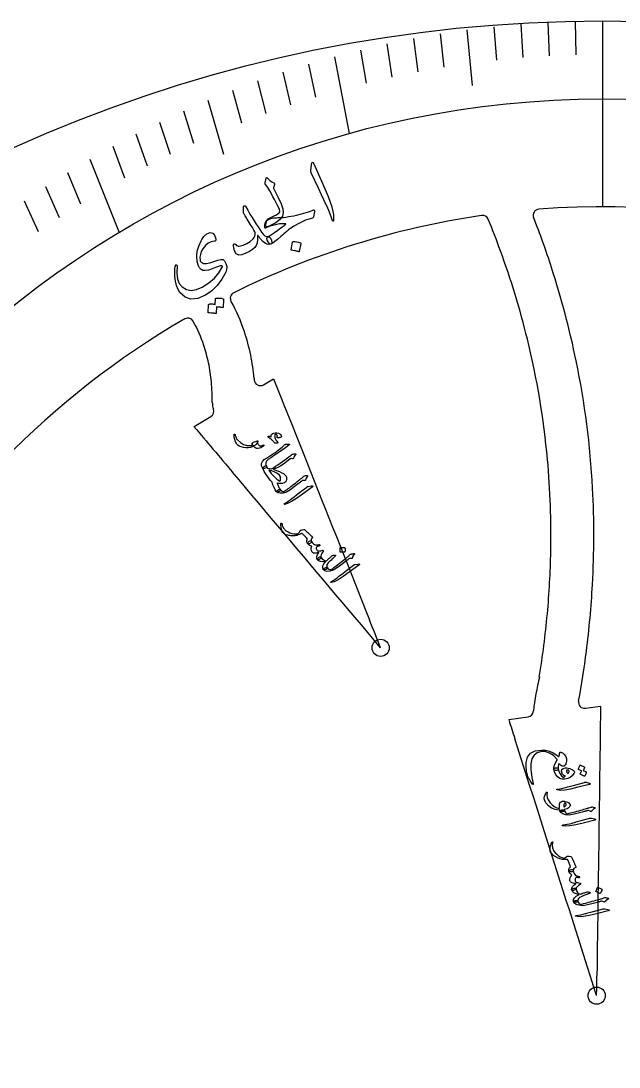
# Model space of a CAD drawing. Header units: millimetres. Extents: x -58 to 58, y -58 to 58.
# Drawn here: x -23.81 to 0.68, y 15.69 to 58.5 of the extents above; entities that cross this region are included whole.
import ezdxf

# ---------------------------------------------------------------- set-up
doc = ezdxf.new("R2010")
doc.units = ezdxf.units.MM
for name, color, linetype in [('CUT_INNER', 6, 'Continuous'), ('CUT_OUTER', 1, 'Continuous'), ('ENGRAVE', 7, 'Continuous'), ('ENGRAVE_FINE', 8, 'Continuous'), ('TEXT', 5, 'Continuous')]:
    doc.layers.add(name, color=color, linetype=linetype)

msp = doc.modelspace()

# ---------------------------------------------------------------- linework, layer by layer
at = {"layer": 'CUT_INNER'}
for points in [[(-16.752, 46.2), (-16.764, 46.22)], [(-14.261, 43.865), (-14.257, 43.806)], [(-13.88, 43.609), (-13.47, 43.855), (-13.465, 43.858), (-13.462, 43.853), (-13.162, 43.099), (-13.011, 42.719), (-12.709, 41.959), (-12.557, 41.58), (-12.255, 40.82), (-12.104, 40.441), (-11.953, 40.061), (-11.802, 39.681), (-11.65, 39.301), (-11.499, 38.921), (-11.348, 38.542), (-11.197, 38.162), (-11.046, 37.782), (-10.894, 37.402), (-10.743, 37.023), (-10.592, 36.643), (-10.441, 36.263), (-10.29, 35.883), (-9.987, 35.124), (-9.685, 34.364), (-9.534, 33.985)], [(-16.726, 41.903), (-16.721, 41.907), (-16.038, 42.316)], [(-9.081, 32.847), (-9.084, 32.85), (-9.344, 33.158), (-9.607, 33.47), (-9.871, 33.782), (-10.135, 34.095), (-10.662, 34.719), (-10.926, 35.032), (-11.189, 35.344), (-11.453, 35.657), (-11.717, 35.969), (-11.98, 36.281), (-12.244, 36.593), (-12.508, 36.906), (-12.771, 37.218), (-13.035, 37.531), (-13.562, 38.155), (-13.826, 38.468), (-14.089, 38.78), (-14.353, 39.092), (-14.617, 39.405), (-14.88, 39.717), (-15.144, 40.029)], [(-0.693, 30.373), (-0.078, 30.464), (-0.073, 30.464), (-0.072, 30.459), (-0.078, 30.056), (-0.084, 29.647), (-0.089, 29.238), (-0.095, 28.83), (-0.101, 28.421), (-0.106, 28.012), (-0.112, 27.604), (-0.118, 27.195), (-0.123, 26.786), (-0.129, 26.378), (-0.135, 25.969), (-0.14, 25.56), (-0.146, 25.151), (-0.151, 24.743), (-0.157, 24.334), (-0.163, 23.925), (-0.169, 23.517), (-0.174, 23.108), (-0.18, 22.699), (-0.185, 22.291), (-0.191, 21.882), (-0.197, 21.473), (-0.202, 21.064), (-0.208, 20.656), (-0.214, 20.247), (-0.219, 19.838), (-0.225, 19.43)], [(-3.833, 29.906), (-3.828, 29.908), (-3.04, 30.024)], [(-0.236, 18.614), (-0.238, 18.618), (-0.36, 19.002), (-0.484, 19.391), (-0.608, 19.781), (-0.857, 20.56), (-0.981, 20.949), (-1.105, 21.338), (-1.353, 22.117), (-1.477, 22.507), (-1.601, 22.896), (-1.725, 23.286), (-1.849, 23.675), (-1.973, 24.065), (-2.097, 24.454), (-2.221, 24.844), (-2.593, 26.012), (-2.717, 26.401), (-2.841, 26.791), (-2.965, 27.18), (-3.089, 27.57), (-3.213, 27.959), (-3.337, 28.349), (-3.462, 28.738), (-3.586, 29.128)]]:
    msp.add_lwpolyline(points, dxfattribs=at)
for centre, radius, start, end in [((-0.004, 16.728), 34.166, 98.3124, 116.2201), ((-4.907, 50.288), 0.25, 23.1136, 98.2617), ((-2.586, 50.546), 0.25, 94.3945, 201.0898), ((0.001, 16.718), 34.176, 52.6756, 94.3723), ((-23.43, 42.352), 20.401, 19.3034, 23.1921), ((-31.065, 39.139), 30.429, 17.7503, 21.8333), ((0, 0), 56.36, 118.1258, 268.5733), ((-36.693, 37.201), 34.625, 13.822, 20.0922), ((-36.025, 37.391), 35.685, 11.6307, 17.996), ((-14.988, 47.154), 0.25, 116.2211, 211.2228), ((-21.724, 43.427), 7.448, 18.5275, 28.8806), ((-0.001, 16.717), 34.177, 120.0272, 182.7067), ((-16.978, 46.091), 0.25, 30.9375, 120.0586), ((-21.711, 43.432), 5.679, 18.3791, 29.1634), ((-22.331, 43.221), 8.089, 11.4522, 18.5429), ((-35.515, 37.504), 33.408, 5.2334, 13.8012), ((-22.331, 43.221), 6.333, 11.6876, 18.4238), ((-23.249, 43.035), 9.026, 5.2722, 11.4538), ((-35.515, 37.502), 35.164, 3.0541, 11.6209), ((-23.213, 43.04), 7.234, 5.4486, 11.6771), ((-24.722, 42.902), 8.749, 359.7587, 5.4089), ((-14.008, 43.824), 0.25, 184.0117, 300.9375), ((-15.077, 42.885), 0.896, 181.2289, 197.5616), ((-16.167, 42.53), 0.25, 300.9554, 19.6699), ((6970.167, 5936.529), 9141.295, 220.1532978, 220.1686672), ((-36.052, 37.461), 33.947, 358.8593, 5.222), ((-36.536, 37.45), 36.187, 356.801, 3.0512), ((-37.651, 37.484), 35.547, 354.76, 358.8733), ((-38.504, 37.547), 38.157, 352.72, 356.8206), ((-1027.955, -371.891), 1096.319, 21.664964, 21.728975), ((-39.57, 37.662), 37.473, 350.7694, 354.7566), ((-31.546, 36.502), 31.123, 349.188, 353.0037), ((11.477, 28.453), 14.418, 167.1809, 172.793), ((-0.73, 30.62), 0.25, 169.8277, 278.4375), ((-3.077, 30.272), 0.25, 278.4682, 357.5459), ((576.51, 214.111), 608.875, 197.609722, 197.686618), ((-730.62, 29.327), 730.462, 359.159633, 359.223644)]:
    msp.add_arc(centre, radius, start, end, dxfattribs=at)
at = {"layer": 'CUT_OUTER'}
msp.add_circle((0, 0), 58.5, dxfattribs=at)
at = {"layer": 'ENGRAVE'}
for points in [[(0, 58.5), (0, 50.895)], [(-10.973, 57.033), (-10.368, 53.887)], [(-20.988, 52.847), (-19.794, 49.842)]]:
    msp.add_lwpolyline(points, dxfattribs=at)
for centre, radius in [((0, 16.717), 38.589), ((-9.08, 32.845), 0.351), ((-0.236, 18.612), 0.351)]:
    msp.add_circle(centre, radius, dxfattribs=at)
at = {"layer": 'ENGRAVE_FINE'}
for points in [[(-4.445, 58.263), (-4.341, 56.897)], [(-3.338, 58.367), (-3.259, 56.999)], [(-2.227, 58.441), (-2.175, 57.073)], [(-1.114, 58.485), (-1.088, 57.117)], [(-6.648, 57.968), (-6.492, 56.606)], [(-5.549, 58.13), (-5.332, 55.857)], [(-8.826, 57.557), (-8.618, 56.202)], [(-7.741, 57.777), (-7.559, 56.418)], [(-9.904, 57.309), (-9.67, 55.957)], [(-12.032, 56.73), (-11.747, 55.386)], [(-13.081, 56.4), (-12.77, 55.06)], [(-15.142, 55.66), (-14.781, 54.331)], [(-14.118, 56.043), (-13.781, 54.709)], [(-16.154, 55.251), (-15.509, 53.047)], [(-17.151, 54.818), (-16.739, 53.501)], [(-18.134, 54.36), (-17.697, 53.05)], [(-19.102, 53.878), (-18.64, 52.576)], [(-20.053, 53.374), (-19.566, 52.079)], [(-21.905, 52.298), (-21.369, 51.019)], [(-22.804, 51.728), (-22.244, 50.459)], [(-23.685, 51.138), (-23.101, 49.878)]]:
    msp.add_lwpolyline(points, dxfattribs=at)
at = {"layer": 'TEXT'}
for points in [[(-11.914, 52.614), (-11.901, 52.69), (-11.88, 52.722), (-11.852, 52.71), (-11.818, 52.653), (-11.454, 51.824), (-11.234, 51.314), (-11.086, 50.897), (-11.011, 50.574), (-11.005, 50.344), (-11.011, 50.324), (-11.018, 50.311), (-11.026, 50.307), (-11.036, 50.311), (-11.045, 50.319), (-11.054, 50.331), (-11.062, 50.347), (-11.069, 50.366), (-11.119, 50.517), (-11.179, 50.676), (-11.249, 50.841), (-11.329, 51.013), (-11.349, 51.058), (-11.404, 51.18), (-11.496, 51.378), (-11.623, 51.652), (-11.913, 52.257), (-11.926, 52.29), (-11.935, 52.322), (-11.939, 52.352), (-11.938, 52.381)], [(-13.224, 50.782), (-13.27, 50.878), (-13.32, 50.978), (-13.373, 51.082), (-13.43, 51.192), (-13.49, 51.306), (-13.556, 51.425), (-13.625, 51.549), (-13.7, 51.679), (-13.798, 51.802), (-13.805, 51.821), (-13.81, 51.839), (-13.812, 51.858), (-13.81, 51.876), (-13.809, 51.886), (-13.806, 51.9), (-13.803, 51.916), (-13.799, 51.936), (-13.793, 51.96), (-13.788, 51.987), (-13.782, 52.018), (-13.775, 52.052), (-13.773, 52.063), (-13.768, 52.073), (-13.76, 52.08), (-13.751, 52.085), (-13.742, 52.087), (-13.733, 52.084), (-13.724, 52.078), (-13.715, 52.068), (-13.664, 52.01), (-13.604, 51.958), (-13.535, 51.912), (-13.457, 51.871), (-13.437, 51.859), (-13.425, 51.844), (-13.422, 51.826), (-13.427, 51.804), (-13.464, 51.675), (-13.466, 51.661), (-13.463, 51.643), (-13.457, 51.623), (-13.447, 51.599), (-13.278, 51.278), (-13.159, 51.014), (-13.089, 50.807), (-13.068, 50.657), (-13.104, 50.515), (-13.207, 50.377), (-13.378, 50.243), (-13.615, 50.111), (-13.71, 50.079), (-13.767, 50.089), (-13.788, 50.142), (-13.771, 50.239), (-13.767, 50.252), (-13.763, 50.265), (-13.758, 50.278), (-13.755, 50.291), (-13.751, 50.303), (-13.747, 50.316), (-13.743, 50.327), (-13.74, 50.339), (-13.73, 50.362), (-13.714, 50.382), (-13.693, 50.399), (-13.666, 50.413), (-13.544, 50.466), (-13.438, 50.518), (-13.349, 50.568), (-13.275, 50.616), (-13.236, 50.651), (-13.215, 50.69), (-13.211, 50.733), (-13.224, 50.782)], [(-13.699, 49.671), (-13.67, 49.669), (-13.643, 49.658), (-13.618, 49.639), (-13.595, 49.61), (-13.573, 49.573), (-13.556, 49.535), (-13.544, 49.497), (-13.537, 49.459), (-13.536, 49.425), (-13.542, 49.398), (-13.554, 49.378), (-13.572, 49.365), (-13.684, 49.352), (-13.796, 49.388), (-13.91, 49.474), (-14.026, 49.609), (-14.043, 49.634), (-14.059, 49.655), (-14.072, 49.672), (-14.083, 49.687), (-14.091, 49.698), (-14.097, 49.706), (-14.101, 49.711), (-14.102, 49.713), (-14.111, 49.721), (-14.117, 49.721), (-14.12, 49.715), (-14.12, 49.701), (-14.122, 49.547), (-14.142, 49.417), (-14.18, 49.313), (-14.236, 49.234), (-14.331, 49.15), (-14.451, 49.071), (-14.595, 48.996), (-14.764, 48.925), (-14.891, 48.908), (-14.991, 48.965), (-15.063, 49.094), (-15.108, 49.297), (-15.109, 49.323), (-15.105, 49.345), (-15.096, 49.362), (-15.083, 49.373), (-15.067, 49.379), (-15.05, 49.377), (-15.033, 49.368), (-15.016, 49.352), (-14.979, 49.316), (-14.944, 49.293), (-14.909, 49.281), (-14.876, 49.282), (-14.707, 49.33), (-14.556, 49.394), (-14.423, 49.476), (-14.306, 49.577), (-14.261, 49.633), (-14.231, 49.696), (-14.216, 49.765), (-14.216, 49.84), (-14.231, 49.87), (-14.27, 49.936), (-14.332, 50.04), (-14.419, 50.181), (-14.465, 50.257), (-14.507, 50.325), (-14.544, 50.387), (-14.576, 50.44), (-14.603, 50.486), (-14.626, 50.524), (-14.645, 50.554), (-14.659, 50.575), (-14.677, 50.609), (-14.69, 50.64), (-14.697, 50.668), (-14.698, 50.694), (-14.697, 50.728), (-14.695, 50.759), (-14.694, 50.788), (-14.692, 50.815), (-14.691, 50.839), (-14.691, 50.861), (-14.69, 50.881), (-14.691, 50.898), (-14.69, 50.912), (-14.685, 50.923), (-14.677, 50.931), (-14.666, 50.936), (-14.652, 50.937), (-14.639, 50.934), (-14.629, 50.927), (-14.62, 50.916), (-14.525, 50.752), (-14.433, 50.597), (-14.345, 50.452), (-14.26, 50.316), (-14.179, 50.188), (-14.101, 50.071), (-14.028, 49.962), (-13.958, 49.862), (-13.886, 49.772), (-13.819, 49.71), (-13.757, 49.676), (-13.699, 49.671)], [(-13.352, 50.447), (-13.257, 50.449), (-13.16, 50.453), (-13.06, 50.462), (-12.958, 50.474), (-12.854, 50.49), (-12.748, 50.508), (-12.64, 50.529), (-12.53, 50.553), (-12.321, 50.603), (-12.137, 50.654), (-11.981, 50.707), (-11.851, 50.762), (-11.836, 50.767), (-11.823, 50.768), (-11.812, 50.764), (-11.802, 50.756), (-11.793, 50.745), (-11.789, 50.732), (-11.786, 50.718), (-11.787, 50.702), (-11.826, 50.482), (-11.831, 50.464), (-11.841, 50.45), (-11.856, 50.44), (-11.875, 50.434), (-12.151, 50.341), (-12.407, 50.228), (-12.642, 50.096), (-12.856, 49.946), (-12.868, 49.937), (-12.888, 49.921), (-12.915, 49.898), (-12.951, 49.867), (-12.994, 49.83), (-13.045, 49.785), (-13.104, 49.732), (-13.17, 49.672), (-13.299, 49.558), (-13.409, 49.468), (-13.5, 49.404), (-13.572, 49.365), (-13.594, 49.364), (-13.621, 49.379), (-13.652, 49.408), (-13.687, 49.453), (-13.73, 49.531), (-13.745, 49.594), (-13.734, 49.641), (-13.696, 49.672), (-13.633, 49.706), (-13.545, 49.763), (-13.433, 49.84), (-13.296, 49.939), (-13.227, 49.989), (-13.167, 50.032), (-13.115, 50.07), (-13.072, 50.101), (-13.037, 50.126), (-13.011, 50.145), (-12.995, 50.157), (-12.988, 50.163), (-12.985, 50.166), (-12.983, 50.169), (-12.981, 50.171), (-12.979, 50.172), (-12.978, 50.174), (-12.976, 50.175), (-12.975, 50.176), (-12.973, 50.177), (-12.965, 50.186), (-12.963, 50.193), (-12.967, 50.197), (-12.978, 50.199), (-13.024, 50.202), (-13.071, 50.202), (-13.12, 50.201), (-13.17, 50.197), (-13.222, 50.19), (-13.276, 50.182), (-13.332, 50.172), (-13.389, 50.159), (-13.444, 50.146), (-13.499, 50.132), (-13.552, 50.116), (-13.605, 50.1), (-13.655, 50.082), (-13.704, 50.063), (-13.75, 50.043), (-13.794, 50.022), (-13.806, 50.019), (-13.816, 50.02), (-13.823, 50.026), (-13.827, 50.036), (-13.829, 50.057), (-13.83, 50.078), (-13.829, 50.099), (-13.826, 50.12), (-13.823, 50.142), (-13.819, 50.164), (-13.814, 50.187), (-13.808, 50.211), (-13.793, 50.258), (-13.775, 50.297), (-13.754, 50.328), (-13.729, 50.351), (-13.659, 50.391), (-13.573, 50.42), (-13.471, 50.439), (-13.352, 50.447)], [(-15.891, 49.483), (-16.017, 49.466), (-16.138, 49.409), (-16.255, 49.31), (-16.366, 49.17), (-16.426, 49.06), (-16.463, 48.946), (-16.479, 48.827), (-16.472, 48.703), (-16.466, 48.681), (-16.456, 48.66), (-16.441, 48.64), (-16.422, 48.622), (-16.334, 48.578), (-16.221, 48.57), (-16.081, 48.596), (-15.915, 48.656), (-15.752, 48.716), (-15.624, 48.741), (-15.532, 48.731), (-15.477, 48.687), (-15.415, 48.567), (-15.386, 48.448), (-15.39, 48.33), (-15.426, 48.212), (-15.581, 47.926), (-15.771, 47.677), (-15.996, 47.461), (-16.256, 47.28), (-16.571, 47.139), (-16.848, 47.109), (-17.091, 47.192), (-17.299, 47.388), (-17.377, 47.516), (-17.438, 47.669), (-17.483, 47.845), (-17.51, 48.046), (-17.513, 48.105), (-17.514, 48.162), (-17.514, 48.218), (-17.512, 48.272), (-17.509, 48.326), (-17.503, 48.379), (-17.496, 48.432), (-17.488, 48.484), (-17.48, 48.507), (-17.47, 48.521), (-17.456, 48.525), (-17.439, 48.519), (-17.425, 48.507), (-17.416, 48.494), (-17.411, 48.477), (-17.411, 48.459), (-17.426, 48.172), (-17.397, 47.937), (-17.326, 47.752), (-17.213, 47.618), (-17.032, 47.511), (-16.835, 47.473), (-16.621, 47.505), (-16.389, 47.605), (-16.115, 47.779), (-15.887, 47.973), (-15.704, 48.188), (-15.567, 48.426), (-15.56, 48.443), (-15.561, 48.457), (-15.57, 48.467), (-15.586, 48.474), (-15.64, 48.474), (-15.725, 48.454), (-15.84, 48.416), (-15.985, 48.357), (-16.135, 48.303), (-16.26, 48.281), (-16.359, 48.291), (-16.433, 48.334), (-16.492, 48.399), (-16.538, 48.476), (-16.573, 48.563), (-16.595, 48.661), (-16.61, 48.868), (-16.588, 49.077), (-16.53, 49.287), (-16.435, 49.498), (-16.408, 49.551), (-16.379, 49.598), (-16.35, 49.641), (-16.32, 49.679), (-16.289, 49.712), (-16.259, 49.741), (-16.227, 49.765), (-16.196, 49.785), (-16.062, 49.836), (-15.956, 49.819), (-15.879, 49.734), (-15.831, 49.582), (-15.828, 49.536), (-15.837, 49.504), (-15.858, 49.487), (-15.891, 49.483)], [(-12.685, 49.452), (-12.682, 49.458), (-12.677, 49.463), (-12.67, 49.466), (-12.661, 49.469), (-12.585, 49.467), (-12.511, 49.458), (-12.439, 49.44), (-12.368, 49.415), (-12.36, 49.41), (-12.355, 49.404), (-12.353, 49.397), (-12.354, 49.389), (-12.411, 49.068), (-12.414, 49.06), (-12.421, 49.056), (-12.431, 49.055), (-12.445, 49.059), (-12.457, 49.062), (-12.476, 49.067), (-12.501, 49.073), (-12.533, 49.08), (-12.572, 49.089), (-12.619, 49.098), (-12.673, 49.109), (-12.735, 49.12), (-12.744, 49.123), (-12.749, 49.126), (-12.751, 49.132), (-12.75, 49.138)], [(-15.841, 47.133), (-15.839, 47.139), (-15.835, 47.144), (-15.828, 47.148), (-15.819, 47.152), (-15.782, 47.156), (-15.746, 47.158), (-15.71, 47.158), (-15.674, 47.157), (-15.638, 47.153), (-15.602, 47.148), (-15.566, 47.141), (-15.53, 47.132), (-15.521, 47.127), (-15.515, 47.121), (-15.512, 47.113), (-15.511, 47.104), (-15.532, 46.779), (-15.534, 46.773), (-15.54, 46.77), (-15.55, 46.77), (-15.563, 46.771), (-15.572, 46.774), (-15.588, 46.776), (-15.608, 46.779), (-15.634, 46.782), (-15.666, 46.784), (-15.704, 46.787), (-15.748, 46.791), (-15.797, 46.794), (-15.812, 46.541), (-15.814, 46.532), (-15.82, 46.527), (-15.83, 46.526), (-15.844, 46.528), (-15.856, 46.53), (-15.875, 46.532), (-15.9, 46.535), (-15.932, 46.539), (-15.972, 46.543), (-16.018, 46.547), (-16.072, 46.552), (-16.134, 46.556), (-16.141, 46.559), (-16.146, 46.562), (-16.148, 46.567), (-16.148, 46.574), (-16.125, 46.891), (-16.123, 46.897), (-16.119, 46.903), (-16.112, 46.907), (-16.103, 46.911), (-16.073, 46.916), (-16.042, 46.919), (-16.012, 46.92), (-15.981, 46.919), (-15.951, 46.917), (-15.921, 46.913), (-15.891, 46.908), (-15.862, 46.901)], [(-14.114, 41.282), (-14.128, 41.247), (-14.144, 41.217), (-14.162, 41.19), (-14.183, 41.168), (-14.207, 41.148), (-14.238, 41.127), (-14.275, 41.105), (-14.319, 41.082), (-14.406, 41.049), (-14.499, 41.032), (-14.597, 41.03), (-14.699, 41.043), (-14.795, 41.068), (-14.873, 41.1), (-14.934, 41.139), (-14.976, 41.186), (-15.024, 41.273), (-15.058, 41.365), (-15.077, 41.462), (-15.081, 41.564), (-15.081, 41.571), (-15.079, 41.578), (-15.077, 41.583), (-15.074, 41.587), (-15.069, 41.59), (-15.065, 41.592), (-15.06, 41.592), (-15.055, 41.591), (-15.051, 41.588), (-15.047, 41.584), (-15.045, 41.578), (-15.044, 41.572), (-15.035, 41.539), (-15.025, 41.508), (-15.014, 41.478), (-15.003, 41.451), (-14.991, 41.426), (-14.977, 41.402), (-14.963, 41.381), (-14.948, 41.361), (-14.826, 41.247), (-14.691, 41.169), (-14.542, 41.129), (-14.381, 41.124), (-14.377, 41.126), (-14.371, 41.129), (-14.363, 41.133), (-14.352, 41.139), (-14.346, 41.147), (-14.342, 41.161), (-14.338, 41.182), (-14.336, 41.209), (-14.331, 41.224), (-14.321, 41.237), (-14.308, 41.248), (-14.29, 41.256), (-14.144, 41.309), (-14.124, 41.313), (-14.112, 41.311), (-14.109, 41.3), (-14.114, 41.282)], [(-13.422, 41.234), (-13.44, 41.254), (-13.456, 41.273), (-13.471, 41.29), (-13.485, 41.305), (-13.498, 41.319), (-13.51, 41.331), (-13.521, 41.341), (-13.53, 41.349), (-13.541, 41.357), (-13.553, 41.367), (-13.568, 41.378), (-13.585, 41.391), (-13.604, 41.406), (-13.626, 41.422), (-13.65, 41.439), (-13.677, 41.458), (-13.687, 41.466), (-13.692, 41.475), (-13.693, 41.484), (-13.69, 41.494), (-13.675, 41.508), (-13.649, 41.51), (-13.613, 41.5), (-13.565, 41.478), (-13.566, 41.516), (-13.562, 41.548), (-13.552, 41.573), (-13.537, 41.593), (-13.5, 41.617), (-13.453, 41.633), (-13.397, 41.639), (-13.332, 41.637), (-13.267, 41.625), (-13.215, 41.605), (-13.176, 41.576), (-13.149, 41.538), (-13.141, 41.513), (-13.144, 41.491), (-13.156, 41.472), (-13.179, 41.457), (-13.207, 41.446), (-13.235, 41.438), (-13.261, 41.434), (-13.287, 41.434), (-13.308, 41.438), (-13.32, 41.445), (-13.324, 41.456), (-13.321, 41.47), (-13.313, 41.489), (-13.31, 41.507), (-13.312, 41.524), (-13.319, 41.541), (-13.329, 41.558), (-13.341, 41.57), (-13.355, 41.578), (-13.371, 41.582), (-13.388, 41.583), (-13.401, 41.578), (-13.41, 41.568), (-13.415, 41.554), (-13.419, 41.508), (-13.414, 41.459), (-13.397, 41.407), (-13.371, 41.352), (-13.368, 41.347), (-13.364, 41.342), (-13.36, 41.337), (-13.355, 41.332), (-13.35, 41.326), (-13.344, 41.319), (-13.338, 41.312), (-13.331, 41.305), (-13.324, 41.297), (-13.318, 41.29), (-13.312, 41.283), (-13.307, 41.278), (-13.302, 41.273), (-13.298, 41.268), (-13.295, 41.264), (-13.293, 41.261), (-13.289, 41.253), (-13.288, 41.246), (-13.289, 41.239), (-13.293, 41.233), (-13.296, 41.228), (-13.301, 41.224), (-13.305, 41.221), (-13.31, 41.22), (-13.351, 41.218), (-13.384, 41.219), (-13.407, 41.225), (-13.422, 41.234)], [(-13.87, 41.136), (-13.866, 41.127), (-13.866, 41.119), (-13.87, 41.111), (-13.878, 41.103), (-13.936, 41.064), (-13.992, 41.035), (-14.047, 41.015), (-14.1, 41.006), (-14.15, 41.007), (-14.197, 41.021), (-14.239, 41.047), (-14.278, 41.085), (-14.301, 41.115), (-14.318, 41.145), (-14.33, 41.177), (-14.336, 41.209), (-14.335, 41.223), (-14.326, 41.235), (-14.311, 41.246), (-14.29, 41.256), (-14.144, 41.309), (-14.133, 41.312), (-14.124, 41.314), (-14.117, 41.314), (-14.112, 41.311), (-14.11, 41.306), (-14.11, 41.3), (-14.111, 41.293), (-14.115, 41.284), (-14.122, 41.262), (-14.123, 41.239), (-14.118, 41.214), (-14.108, 41.187), (-14.094, 41.162), (-14.075, 41.142), (-14.053, 41.126), (-14.027, 41.114), (-13.998, 41.109), (-13.967, 41.111), (-13.935, 41.122), (-13.902, 41.14), (-13.892, 41.145), (-13.883, 41.146), (-13.876, 41.143), (-13.87, 41.136)], [(-12.831, 41.183), (-12.823, 41.182), (-12.818, 41.181), (-12.815, 41.179), (-12.813, 41.177), (-12.813, 41.171), (-12.817, 41.164), (-12.827, 41.154), (-12.841, 41.141), (-12.961, 41.05), (-13.072, 40.968), (-13.176, 40.893), (-13.271, 40.827), (-13.354, 40.772), (-13.428, 40.723), (-13.493, 40.679), (-13.55, 40.641), (-13.598, 40.608), (-13.637, 40.582), (-13.668, 40.561), (-13.691, 40.546), (-13.752, 40.489), (-13.783, 40.424), (-13.784, 40.352), (-13.756, 40.273), (-13.75, 40.25), (-13.754, 40.23), (-13.77, 40.214), (-13.796, 40.2), (-13.842, 40.184), (-13.876, 40.175), (-13.899, 40.174), (-13.911, 40.18), (-13.957, 40.288), (-13.962, 40.384), (-13.925, 40.471), (-13.845, 40.546), (-13.804, 40.576), (-13.761, 40.605), (-13.719, 40.634), (-13.676, 40.663), (-13.633, 40.692), (-13.59, 40.72), (-13.546, 40.749), (-13.503, 40.777), (-13.42, 40.831), (-13.346, 40.882), (-13.281, 40.929), (-13.226, 40.971), (-13.174, 41.014), (-13.118, 41.06), (-13.06, 41.11), (-12.999, 41.163), (-12.988, 41.172), (-12.976, 41.179), (-12.964, 41.183), (-12.953, 41.184)], [(-13.526, 39.631), (-13.586, 39.689), (-13.646, 39.758), (-13.707, 39.84), (-13.768, 39.934), (-13.798, 39.982), (-13.824, 40.025), (-13.846, 40.063), (-13.865, 40.097), (-13.881, 40.125), (-13.894, 40.148), (-13.904, 40.167), (-13.911, 40.18), (-13.911, 40.189), (-13.907, 40.2), (-13.899, 40.214), (-13.887, 40.23), (-13.845, 40.271), (-13.81, 40.291), (-13.78, 40.292), (-13.756, 40.273), (-13.71, 40.2), (-13.552, 40.166), (-13.468, 40.217), (-13.38, 40.273), (-13.289, 40.332), (-13.195, 40.397), (-13.098, 40.465), (-12.998, 40.539), (-12.896, 40.616), (-12.79, 40.698), (-12.775, 40.709), (-12.761, 40.72), (-12.749, 40.729), (-12.739, 40.737), (-12.73, 40.744), (-12.723, 40.75), (-12.718, 40.755), (-12.715, 40.759), (-12.698, 40.769), (-12.669, 40.777), (-12.628, 40.784), (-12.573, 40.788), (-12.567, 40.788), (-12.562, 40.787), (-12.558, 40.784), (-12.555, 40.781), (-12.553, 40.776), (-12.553, 40.771), (-12.555, 40.766), (-12.558, 40.76), (-12.59, 40.716), (-12.615, 40.676), (-12.633, 40.641), (-12.644, 40.61), (-12.649, 40.597), (-12.658, 40.588), (-12.671, 40.583), (-12.689, 40.584), (-12.744, 40.59), (-12.752, 40.59), (-12.762, 40.587), (-12.773, 40.581), (-12.785, 40.573), (-12.936, 40.456), (-13.065, 40.362), (-13.172, 40.29), (-13.258, 40.24), (-13.274, 40.232), (-13.293, 40.224), (-13.316, 40.214), (-13.342, 40.203), (-13.372, 40.192), (-13.404, 40.18), (-13.44, 40.166), (-13.479, 40.152), (-13.339, 40.102), (-13.223, 40.055), (-13.132, 40.012), (-13.065, 39.973), (-13.014, 39.935), (-12.976, 39.898), (-12.95, 39.864), (-12.937, 39.833), (-12.93, 39.785), (-12.935, 39.735), (-12.952, 39.684), (-12.981, 39.631), (-12.988, 39.622), (-12.998, 39.613), (-13.012, 39.605), (-13.029, 39.597), (-13.102, 39.576), (-13.174, 39.567), (-13.244, 39.57), (-13.314, 39.585), (-13.302, 39.548), (-13.29, 39.512), (-13.276, 39.478), (-13.261, 39.444), (-13.245, 39.412), (-13.227, 39.382), (-13.208, 39.352), (-13.188, 39.325), (-13.182, 39.313), (-13.182, 39.301), (-13.188, 39.289), (-13.2, 39.275), (-13.228, 39.251), (-13.253, 39.234), (-13.276, 39.223), (-13.296, 39.22), (-13.314, 39.221), (-13.328, 39.224), (-13.337, 39.227), (-13.342, 39.232), (-13.397, 39.317), (-13.446, 39.412), (-13.489, 39.517), (-13.526, 39.631)], [(-13.177, 39.763), (-13.186, 39.839), (-13.227, 39.909), (-13.302, 39.973), (-13.409, 40.033), (-13.44, 40.046), (-13.471, 40.059), (-13.503, 40.071), (-13.535, 40.082), (-13.567, 40.093), (-13.598, 40.102), (-13.63, 40.111), (-13.662, 40.119), (-13.558, 39.979), (-13.447, 39.856), (-13.329, 39.75), (-13.205, 39.66), (-13.195, 39.68), (-13.188, 39.704), (-13.182, 39.731), (-13.177, 39.763)], [(-12.193, 39.886), (-12.158, 39.891), (-12.131, 39.895), (-12.11, 39.899), (-12.098, 39.901), (-12.089, 39.902), (-12.082, 39.901), (-12.076, 39.898), (-12.072, 39.893), (-12.069, 39.886), (-12.069, 39.879), (-12.072, 39.872), (-12.078, 39.864), (-12.106, 39.828), (-12.129, 39.791), (-12.146, 39.753), (-12.159, 39.715), (-12.163, 39.704), (-12.171, 39.696), (-12.183, 39.693), (-12.199, 39.693), (-12.275, 39.699), (-12.297, 39.682), (-12.319, 39.666), (-12.341, 39.649), (-12.362, 39.633), (-12.382, 39.617), (-12.402, 39.602), (-12.422, 39.586), (-12.441, 39.571), (-12.62, 39.432), (-12.762, 39.327), (-12.868, 39.257), (-12.937, 39.221), (-13.077, 39.181), (-13.191, 39.17), (-13.28, 39.187), (-13.344, 39.234), (-13.345, 39.235), (-13.346, 39.237), (-13.347, 39.239), (-13.348, 39.241), (-13.344, 39.257), (-13.326, 39.276), (-13.293, 39.3), (-13.246, 39.327), (-13.227, 39.336), (-13.212, 39.339), (-13.199, 39.336), (-13.189, 39.326), (-13.154, 39.288), (-13.117, 39.261), (-13.076, 39.246), (-13.033, 39.242), (-12.998, 39.265), (-12.959, 39.292), (-12.915, 39.324), (-12.868, 39.359), (-12.816, 39.398), (-12.76, 39.441), (-12.7, 39.488), (-12.637, 39.538), (-12.574, 39.587), (-12.517, 39.632), (-12.467, 39.671), (-12.424, 39.706), (-12.387, 39.735), (-12.356, 39.76), (-12.331, 39.779), (-12.313, 39.793), (-12.225, 39.869), (-12.216, 39.875), (-12.207, 39.88), (-12.2, 39.884), (-12.193, 39.886)], [(-11.921, 39.47), (-11.879, 39.473), (-11.86, 39.466), (-11.864, 39.45), (-11.89, 39.426), (-12.287, 39.134), (-12.531, 38.956), (-12.734, 38.827), (-12.896, 38.747), (-13.018, 38.717), (-13.029, 38.718), (-13.037, 38.72), (-13.04, 38.724), (-13.039, 38.73), (-13.036, 38.736), (-13.031, 38.742), (-13.023, 38.748), (-13.014, 38.754), (-12.94, 38.799), (-12.863, 38.849), (-12.784, 38.906), (-12.702, 38.969), (-12.68, 38.985), (-12.622, 39.029), (-12.528, 39.101), (-12.397, 39.201), (-12.109, 39.425), (-12.093, 39.436), (-12.077, 39.444), (-12.061, 39.45), (-12.046, 39.453)], [(-12.068, 37.105), (-12.083, 37.133), (-12.094, 37.159), (-12.101, 37.184), (-12.104, 37.208), (-12.104, 37.219), (-12.103, 37.23), (-12.101, 37.241), (-12.098, 37.252), (-12.093, 37.263), (-12.089, 37.275), (-12.084, 37.286), (-12.078, 37.298), (-12.132, 37.363), (-12.184, 37.421), (-12.236, 37.471), (-12.287, 37.514), (-12.3, 37.521), (-12.313, 37.524), (-12.327, 37.522), (-12.342, 37.516), (-12.399, 37.487), (-12.454, 37.465), (-12.506, 37.449), (-12.555, 37.439), (-12.595, 37.435), (-12.636, 37.432), (-12.676, 37.431), (-12.717, 37.432), (-12.758, 37.435), (-12.798, 37.44), (-12.839, 37.446), (-12.88, 37.455), (-12.952, 37.475), (-13.011, 37.501), (-13.056, 37.533), (-13.087, 37.571), (-13.109, 37.612), (-13.127, 37.657), (-13.142, 37.708), (-13.153, 37.763), (-13.157, 37.79), (-13.16, 37.816), (-13.162, 37.84), (-13.164, 37.861), (-13.165, 37.88), (-13.165, 37.898), (-13.165, 37.913), (-13.165, 37.926), (-13.163, 37.935), (-13.159, 37.942), (-13.153, 37.946), (-13.146, 37.949), (-13.138, 37.949), (-13.132, 37.945), (-13.128, 37.938), (-13.126, 37.928), (-13.118, 37.887), (-13.109, 37.852), (-13.098, 37.821), (-13.086, 37.795), (-13.079, 37.783), (-13.072, 37.769), (-13.063, 37.756), (-13.054, 37.741), (-13.043, 37.727), (-13.032, 37.711), (-13.02, 37.696), (-13.007, 37.679), (-12.975, 37.648), (-12.928, 37.617), (-12.867, 37.586), (-12.793, 37.556), (-12.712, 37.53), (-12.63, 37.515), (-12.548, 37.51), (-12.466, 37.516), (-12.462, 37.516), (-12.46, 37.517), (-12.457, 37.519), (-12.455, 37.522), (-12.428, 37.552), (-12.405, 37.582), (-12.386, 37.612), (-12.373, 37.642), (-12.361, 37.655), (-12.332, 37.667), (-12.288, 37.678), (-12.227, 37.687), (-12.214, 37.687), (-12.202, 37.684), (-12.191, 37.679), (-12.18, 37.671), (-12.139, 37.634), (-12.098, 37.598), (-12.059, 37.562), (-12.021, 37.526), (-11.984, 37.49), (-11.947, 37.454), (-11.912, 37.417), (-11.878, 37.38), (-11.871, 37.371), (-11.868, 37.362), (-11.869, 37.353), (-11.875, 37.345), (-11.891, 37.33), (-11.904, 37.315), (-11.915, 37.3), (-11.922, 37.283), (-11.926, 37.266), (-11.926, 37.246), (-11.921, 37.223), (-11.913, 37.198), (-11.911, 37.184), (-11.915, 37.17), (-11.924, 37.156), (-11.938, 37.141), (-11.955, 37.128), (-11.974, 37.116), (-11.994, 37.107), (-12.015, 37.099), (-12.034, 37.096), (-12.05, 37.095), (-12.061, 37.099), (-12.068, 37.105)], [(-11.915, 37.201), (-11.876, 37.144), (-11.836, 37.101), (-11.795, 37.071), (-11.753, 37.056), (-11.726, 37.053), (-11.695, 37.055), (-11.659, 37.059), (-11.618, 37.067), (-11.605, 37.069), (-11.594, 37.068), (-11.586, 37.066), (-11.579, 37.062), (-11.574, 37.055), (-11.57, 37.049), (-11.57, 37.041), (-11.572, 37.034), (-11.577, 37.025), (-11.584, 37.018), (-11.593, 37.013), (-11.604, 37.01), (-11.635, 37.003), (-11.66, 36.996), (-11.679, 36.989), (-11.692, 36.98), (-11.707, 36.963), (-11.715, 36.942), (-11.715, 36.916), (-11.708, 36.887), (-11.695, 36.857), (-11.68, 36.834), (-11.662, 36.818), (-11.643, 36.809), (-11.612, 36.806), (-11.572, 36.809), (-11.523, 36.819), (-11.465, 36.836), (-11.458, 36.838), (-11.451, 36.836), (-11.444, 36.831), (-11.438, 36.822), (-11.434, 36.813), (-11.432, 36.804), (-11.433, 36.797), (-11.437, 36.79), (-11.489, 36.716), (-11.521, 36.651), (-11.532, 36.595), (-11.523, 36.547), (-11.522, 36.536), (-11.528, 36.521), (-11.54, 36.505), (-11.56, 36.485), (-11.578, 36.471), (-11.595, 36.46), (-11.614, 36.452), (-11.633, 36.446), (-11.649, 36.443), (-11.661, 36.444), (-11.671, 36.447), (-11.678, 36.454), (-11.7, 36.516), (-11.697, 36.584), (-11.67, 36.658), (-11.617, 36.738), (-11.614, 36.742), (-11.614, 36.745), (-11.617, 36.747), (-11.622, 36.747), (-11.679, 36.734), (-11.727, 36.725), (-11.768, 36.721), (-11.8, 36.721), (-11.825, 36.726), (-11.847, 36.735), (-11.865, 36.748), (-11.88, 36.765), (-11.91, 36.824), (-11.923, 36.883), (-11.919, 36.942), (-11.898, 37.002), (-11.955, 37.021), (-12.003, 37.045), (-12.041, 37.075), (-12.07, 37.109), (-12.073, 37.12), (-12.072, 37.133), (-12.064, 37.148), (-12.052, 37.164), (-12.008, 37.206), (-11.97, 37.226), (-11.939, 37.225), (-11.915, 37.201)], [(-10.555, 36.945), (-10.551, 36.944), (-10.548, 36.942), (-10.545, 36.938), (-10.543, 36.934), (-10.536, 36.892), (-10.534, 36.851), (-10.536, 36.809), (-10.542, 36.768), (-10.544, 36.764), (-10.546, 36.76), (-10.55, 36.759), (-10.555, 36.758), (-10.734, 36.761), (-10.739, 36.762), (-10.742, 36.765), (-10.743, 36.771), (-10.742, 36.779), (-10.742, 36.786), (-10.741, 36.797), (-10.741, 36.811), (-10.74, 36.83), (-10.739, 36.852), (-10.739, 36.879), (-10.739, 36.91), (-10.739, 36.945), (-10.738, 36.95), (-10.737, 36.953), (-10.734, 36.954), (-10.73, 36.954)], [(-11.059, 36.622), (-11.051, 36.626), (-11.038, 36.63), (-11.021, 36.632), (-10.999, 36.635), (-10.977, 36.636), (-10.96, 36.636), (-10.946, 36.637), (-10.937, 36.637), (-10.927, 36.632), (-10.924, 36.625), (-10.928, 36.615), (-10.94, 36.602), (-10.948, 36.595), (-10.958, 36.585), (-10.969, 36.574), (-10.982, 36.562), (-10.996, 36.548), (-11.012, 36.533), (-11.03, 36.517), (-11.049, 36.5), (-11.126, 36.426), (-11.187, 36.365), (-11.232, 36.317), (-11.259, 36.282), (-11.279, 36.244), (-11.288, 36.206), (-11.286, 36.168), (-11.273, 36.13), (-11.269, 36.119), (-11.268, 36.108), (-11.27, 36.097), (-11.275, 36.086), (-11.283, 36.075), (-11.294, 36.065), (-11.308, 36.058), (-11.324, 36.052), (-11.365, 36.038), (-11.396, 36.031), (-11.417, 36.031), (-11.427, 36.037), (-11.453, 36.114), (-11.446, 36.196), (-11.405, 36.282), (-11.332, 36.372), (-11.329, 36.376), (-11.329, 36.378), (-11.33, 36.379), (-11.333, 36.378), (-11.449, 36.365), (-11.545, 36.374), (-11.622, 36.404), (-11.679, 36.456), (-11.682, 36.464), (-11.682, 36.472), (-11.679, 36.481), (-11.671, 36.491), (-11.66, 36.502), (-11.645, 36.517), (-11.626, 36.533), (-11.603, 36.553), (-11.58, 36.568), (-11.559, 36.572), (-11.54, 36.566), (-11.524, 36.549), (-11.476, 36.488), (-11.422, 36.444), (-11.363, 36.419), (-11.299, 36.41), (-11.293, 36.413), (-11.282, 36.422), (-11.267, 36.436), (-11.247, 36.456), (-11.234, 36.468), (-11.218, 36.483), (-11.2, 36.5), (-11.177, 36.52), (-11.152, 36.541), (-11.124, 36.566), (-11.093, 36.593), (-11.059, 36.622)], [(-10.277, 36.689), (-10.242, 36.694), (-10.215, 36.698), (-10.194, 36.702), (-10.181, 36.704), (-10.173, 36.705), (-10.166, 36.704), (-10.16, 36.701), (-10.156, 36.696), (-10.153, 36.689), (-10.153, 36.682), (-10.156, 36.675), (-10.161, 36.667), (-10.19, 36.631), (-10.213, 36.594), (-10.23, 36.556), (-10.243, 36.518), (-10.247, 36.507), (-10.255, 36.499), (-10.267, 36.496), (-10.283, 36.496), (-10.359, 36.502), (-10.381, 36.485), (-10.403, 36.469), (-10.425, 36.452), (-10.446, 36.436), (-10.466, 36.42), (-10.486, 36.405), (-10.506, 36.389), (-10.525, 36.374), (-10.704, 36.235), (-10.846, 36.13), (-10.951, 36.06), (-11.02, 36.024), (-11.161, 35.984), (-11.275, 35.973), (-11.364, 35.99), (-11.427, 36.037), (-11.428, 36.038), (-11.43, 36.04), (-11.431, 36.042), (-11.431, 36.044), (-11.428, 36.06), (-11.41, 36.08), (-11.377, 36.103), (-11.329, 36.13), (-11.311, 36.139), (-11.296, 36.142), (-11.283, 36.139), (-11.273, 36.13), (-11.238, 36.091), (-11.2, 36.064), (-11.16, 36.049), (-11.117, 36.045), (-11.082, 36.068), (-11.043, 36.095), (-10.999, 36.127), (-10.951, 36.162), (-10.9, 36.202), (-10.844, 36.245), (-10.784, 36.291), (-10.72, 36.342), (-10.658, 36.39), (-10.601, 36.435), (-10.551, 36.474), (-10.508, 36.509), (-10.471, 36.538), (-10.44, 36.563), (-10.415, 36.582), (-10.397, 36.596), (-10.309, 36.672), (-10.3, 36.678), (-10.291, 36.683), (-10.284, 36.687), (-10.277, 36.689)], [(-10.005, 36.273), (-9.963, 36.276), (-9.944, 36.269), (-9.947, 36.254), (-9.973, 36.229), (-10.371, 35.937), (-10.615, 35.759), (-10.818, 35.63), (-10.98, 35.55), (-11.101, 35.52), (-11.113, 35.521), (-11.121, 35.523), (-11.124, 35.527), (-11.123, 35.533), (-11.12, 35.539), (-11.114, 35.545), (-11.107, 35.551), (-11.098, 35.557), (-11.024, 35.602), (-10.947, 35.653), (-10.867, 35.709), (-10.786, 35.772), (-10.764, 35.788), (-10.706, 35.832), (-10.612, 35.904), (-10.481, 36.004), (-10.193, 36.228), (-10.177, 36.239), (-10.161, 36.247), (-10.145, 36.253), (-10.13, 36.256)], [(-1.499, 28.101), (-1.52, 28.058), (-1.543, 28.027), (-1.567, 28.008), (-1.592, 28), (-1.617, 28), (-1.642, 28.005), (-1.666, 28.015), (-1.69, 28.03), (-1.713, 28.048), (-1.733, 28.067), (-1.75, 28.087), (-1.765, 28.108), (-1.768, 28.114), (-1.772, 28.115), (-1.775, 28.112), (-1.779, 28.104), (-1.797, 28.053), (-1.808, 28.002), (-1.812, 27.952), (-1.81, 27.902), (-1.811, 27.87), (-1.822, 27.846), (-1.842, 27.831), (-1.871, 27.824), (-1.919, 27.824), (-1.955, 27.833), (-1.978, 27.85), (-1.989, 27.876), (-1.989, 27.953), (-1.967, 28.042), (-1.923, 28.143), (-1.858, 28.258), (-1.856, 28.264), (-1.856, 28.27), (-1.858, 28.277), (-1.862, 28.283), (-2.007, 28.435), (-2.16, 28.538), (-2.321, 28.593), (-2.489, 28.599), (-2.664, 28.553), (-2.796, 28.454), (-2.884, 28.303), (-2.93, 28.099), (-2.934, 28.029), (-2.934, 27.95), (-2.929, 27.861), (-2.919, 27.763), (-2.904, 27.656), (-2.884, 27.54), (-2.859, 27.415), (-2.829, 27.281), (-2.826, 27.271), (-2.826, 27.264), (-2.829, 27.259), (-2.833, 27.256), (-2.839, 27.255), (-2.846, 27.258), (-2.854, 27.262), (-2.862, 27.27), (-2.889, 27.303), (-2.92, 27.346), (-2.953, 27.4), (-2.99, 27.465), (-3.025, 27.529), (-3.051, 27.585), (-3.07, 27.632), (-3.08, 27.671), (-3.093, 27.738), (-3.104, 27.803), (-3.112, 27.867), (-3.118, 27.928), (-3.122, 27.987), (-3.123, 28.044), (-3.122, 28.099), (-3.119, 28.152), (-3.062, 28.375), (-2.939, 28.535), (-2.75, 28.631), (-2.495, 28.664), (-2.324, 28.652), (-2.162, 28.613), (-2.009, 28.547), (-1.865, 28.454), (-1.854, 28.445), (-1.844, 28.436), (-1.835, 28.429), (-1.828, 28.422), (-1.821, 28.416), (-1.815, 28.41), (-1.809, 28.406), (-1.804, 28.402), (-1.796, 28.395), (-1.789, 28.391), (-1.784, 28.392), (-1.781, 28.395), (-1.766, 28.425), (-1.755, 28.457), (-1.75, 28.492), (-1.75, 28.53), (-1.749, 28.554), (-1.744, 28.571), (-1.734, 28.579), (-1.721, 28.579), (-1.696, 28.572), (-1.673, 28.563), (-1.651, 28.553), (-1.631, 28.542), (-1.612, 28.529), (-1.593, 28.515), (-1.576, 28.499), (-1.56, 28.483), (-1.501, 28.395), (-1.471, 28.302), (-1.47, 28.204), (-1.499, 28.101)], [(-1.141, 27.768), (-1.14, 27.754), (-1.144, 27.738), (-1.152, 27.719), (-1.163, 27.699), (-1.234, 27.609), (-1.32, 27.541), (-1.419, 27.495), (-1.532, 27.471), (-1.593, 27.469), (-1.647, 27.473), (-1.697, 27.485), (-1.74, 27.504), (-1.835, 27.572), (-1.908, 27.656), (-1.959, 27.758), (-1.989, 27.876), (-1.988, 27.888), (-1.981, 27.9), (-1.968, 27.911), (-1.949, 27.92), (-1.938, 27.925), (-1.927, 27.928), (-1.915, 27.93), (-1.904, 27.932), (-1.892, 27.933), (-1.881, 27.934), (-1.87, 27.934), (-1.859, 27.934), (-1.841, 27.931), (-1.826, 27.925), (-1.816, 27.915), (-1.81, 27.902), (-1.777, 27.788), (-1.733, 27.691), (-1.677, 27.611), (-1.611, 27.549), (-1.583, 27.557), (-1.562, 27.564), (-1.546, 27.572), (-1.536, 27.579), (-1.528, 27.587), (-1.522, 27.594), (-1.52, 27.6), (-1.521, 27.605), (-1.523, 27.609), (-1.525, 27.611), (-1.528, 27.613), (-1.531, 27.614), (-1.573, 27.627), (-1.607, 27.646), (-1.633, 27.672), (-1.65, 27.702), (-1.671, 27.796), (-1.655, 27.865), (-1.601, 27.909), (-1.51, 27.928), (-1.456, 27.928), (-1.399, 27.921), (-1.339, 27.905), (-1.276, 27.882), (-1.22, 27.856), (-1.179, 27.828), (-1.152, 27.799), (-1.141, 27.768)], [(-1.365, 27.801), (-1.374, 27.82), (-1.391, 27.834), (-1.417, 27.841), (-1.451, 27.844), (-1.456, 27.843), (-1.46, 27.842), (-1.462, 27.841), (-1.463, 27.84), (-1.464, 27.819), (-1.464, 27.799), (-1.461, 27.778), (-1.456, 27.757), (-1.45, 27.74), (-1.442, 27.725), (-1.433, 27.715), (-1.423, 27.707), (-1.394, 27.735), (-1.375, 27.759), (-1.365, 27.782), (-1.365, 27.801)], [(-0.667, 27.773), (-0.664, 27.771), (-0.662, 27.767), (-0.661, 27.763), (-0.661, 27.757), (-0.665, 27.737), (-0.67, 27.716), (-0.676, 27.697), (-0.683, 27.678), (-0.691, 27.659), (-0.7, 27.64), (-0.71, 27.622), (-0.721, 27.604), (-0.725, 27.6), (-0.729, 27.598), (-0.734, 27.598), (-0.739, 27.599), (-0.904, 27.672), (-0.907, 27.675), (-0.907, 27.678), (-0.906, 27.684), (-0.903, 27.691), (-0.9, 27.696), (-0.896, 27.704), (-0.891, 27.714), (-0.885, 27.728), (-0.878, 27.745), (-0.87, 27.765), (-0.861, 27.788), (-0.85, 27.815), (-0.979, 27.873), (-0.983, 27.876), (-0.985, 27.88), (-0.984, 27.886), (-0.98, 27.893), (-0.977, 27.899), (-0.972, 27.909), (-0.966, 27.922), (-0.958, 27.939), (-0.949, 27.96), (-0.939, 27.984), (-0.926, 28.013), (-0.913, 28.046), (-0.91, 28.049), (-0.908, 28.051), (-0.905, 28.051), (-0.901, 28.049), (-0.742, 27.973), (-0.739, 27.971), (-0.737, 27.968), (-0.736, 27.963), (-0.735, 27.958), (-0.738, 27.941), (-0.742, 27.923), (-0.747, 27.907), (-0.753, 27.89), (-0.759, 27.874), (-0.766, 27.859), (-0.774, 27.843), (-0.783, 27.829)], [(-0.541, 27.309), (-0.501, 27.295), (-0.486, 27.282), (-0.496, 27.269), (-0.529, 27.256), (-1.01, 27.138), (-1.306, 27.066), (-1.544, 27.024), (-1.725, 27.013), (-1.849, 27.032), (-1.86, 27.037), (-1.866, 27.042), (-1.868, 27.047), (-1.865, 27.052), (-1.859, 27.056), (-1.852, 27.06), (-1.843, 27.062), (-1.832, 27.065), (-1.746, 27.077), (-1.655, 27.095), (-1.559, 27.117), (-1.459, 27.144), (-1.433, 27.151), (-1.362, 27.169), (-1.247, 27.2), (-1.087, 27.242), (-0.733, 27.34), (-0.714, 27.343), (-0.696, 27.345), (-0.679, 27.344), (-0.664, 27.342)], [(-1.764, 26.206), (-1.935, 26.228), (-2.083, 26.286), (-2.21, 26.379), (-2.315, 26.509), (-2.327, 26.527), (-2.337, 26.545), (-2.347, 26.564), (-2.356, 26.582), (-2.363, 26.6), (-2.37, 26.617), (-2.375, 26.635), (-2.379, 26.652), (-2.38, 26.695), (-2.366, 26.755), (-2.338, 26.832), (-2.296, 26.925), (-2.289, 26.935), (-2.282, 26.941), (-2.275, 26.944), (-2.268, 26.943), (-2.262, 26.939), (-2.258, 26.933), (-2.258, 26.925), (-2.26, 26.916), (-2.275, 26.823), (-2.26, 26.725), (-2.215, 26.62), (-2.14, 26.508), (-2.059, 26.42), (-1.969, 26.35), (-1.869, 26.299), (-1.76, 26.267), (-1.757, 26.268), (-1.754, 26.27), (-1.752, 26.272), (-1.752, 26.275), (-1.758, 26.344), (-1.758, 26.403), (-1.754, 26.453), (-1.743, 26.494), (-1.723, 26.527), (-1.692, 26.55), (-1.649, 26.564), (-1.596, 26.568), (-1.588, 26.568), (-1.581, 26.568), (-1.573, 26.567), (-1.566, 26.567), (-1.558, 26.566), (-1.55, 26.565), (-1.541, 26.563), (-1.532, 26.562), (-1.471, 26.547), (-1.42, 26.525), (-1.377, 26.497), (-1.344, 26.463), (-1.323, 26.426), (-1.318, 26.39), (-1.329, 26.355), (-1.355, 26.321), (-1.395, 26.289), (-1.442, 26.262), (-1.498, 26.24), (-1.561, 26.224), (-1.56, 26.22), (-1.559, 26.216), (-1.558, 26.212), (-1.558, 26.209), (-1.556, 26.205), (-1.556, 26.202), (-1.555, 26.198), (-1.554, 26.194), (-1.555, 26.18), (-1.562, 26.168), (-1.575, 26.159), (-1.595, 26.151), (-1.617, 26.146), (-1.639, 26.143), (-1.662, 26.142), (-1.685, 26.144), (-1.706, 26.147), (-1.722, 26.152), (-1.731, 26.159), (-1.736, 26.167), (-1.741, 26.205), (-1.745, 26.205), (-1.75, 26.205), (-1.756, 26.205), (-1.764, 26.206)], [(-0.417, 26.332), (-0.382, 26.323), (-0.355, 26.317), (-0.335, 26.312), (-0.322, 26.31), (-0.313, 26.307), (-0.307, 26.304), (-0.303, 26.299), (-0.301, 26.292), (-0.301, 26.285), (-0.304, 26.278), (-0.309, 26.272), (-0.318, 26.267), (-0.358, 26.245), (-0.393, 26.219), (-0.424, 26.191), (-0.45, 26.16), (-0.459, 26.151), (-0.469, 26.148), (-0.482, 26.149), (-0.496, 26.155), (-0.565, 26.19), (-0.592, 26.183), (-0.618, 26.176), (-0.645, 26.169), (-0.67, 26.162), (-0.696, 26.155), (-0.72, 26.149), (-0.744, 26.142), (-0.768, 26.136), (-0.988, 26.075), (-1.16, 26.032), (-1.285, 26.007), (-1.363, 26), (-1.508, 26.017), (-1.619, 26.051), (-1.695, 26.102), (-1.736, 26.169), (-1.736, 26.171), (-1.736, 26.173), (-1.737, 26.175), (-1.737, 26.177), (-1.728, 26.191), (-1.703, 26.202), (-1.663, 26.211), (-1.609, 26.218), (-1.588, 26.22), (-1.573, 26.216), (-1.562, 26.208), (-1.557, 26.196), (-1.539, 26.147), (-1.514, 26.107), (-1.483, 26.078), (-1.444, 26.058), (-1.403, 26.065), (-1.356, 26.076), (-1.304, 26.088), (-1.246, 26.102), (-1.182, 26.119), (-1.114, 26.137), (-1.04, 26.158), (-0.962, 26.18), (-0.885, 26.201), (-0.815, 26.221), (-0.754, 26.238), (-0.7, 26.253), (-0.654, 26.267), (-0.616, 26.278), (-0.586, 26.286), (-0.563, 26.292), (-0.453, 26.329), (-0.442, 26.331), (-0.432, 26.332), (-0.424, 26.333), (-0.417, 26.332)], [(-1.555, 26.334), (-1.521, 26.361), (-1.499, 26.387), (-1.488, 26.415), (-1.487, 26.442), (-1.494, 26.457), (-1.503, 26.471), (-1.514, 26.482), (-1.527, 26.491), (-1.534, 26.494), (-1.541, 26.493), (-1.548, 26.49), (-1.554, 26.483), (-1.569, 26.46), (-1.577, 26.428), (-1.578, 26.388), (-1.572, 26.34), (-1.57, 26.335), (-1.567, 26.332), (-1.562, 26.332), (-1.555, 26.334)], [(-0.324, 25.841), (-0.284, 25.828), (-0.269, 25.814), (-0.278, 25.801), (-0.311, 25.788), (-0.793, 25.67), (-1.088, 25.598), (-1.326, 25.557), (-1.508, 25.545), (-1.632, 25.564), (-1.642, 25.569), (-1.649, 25.574), (-1.65, 25.579), (-1.647, 25.584), (-1.642, 25.588), (-1.634, 25.592), (-1.625, 25.595), (-1.614, 25.597), (-1.528, 25.61), (-1.437, 25.627), (-1.342, 25.649), (-1.241, 25.677), (-1.215, 25.683), (-1.144, 25.702), (-1.029, 25.732), (-0.869, 25.774), (-0.515, 25.872), (-0.496, 25.876), (-0.478, 25.877), (-0.462, 25.877), (-0.446, 25.874)], [(-1.37, 23.702), (-1.373, 23.733), (-1.373, 23.762), (-1.37, 23.787), (-1.363, 23.81), (-1.359, 23.821), (-1.354, 23.831), (-1.348, 23.84), (-1.341, 23.849), (-1.333, 23.858), (-1.324, 23.867), (-1.315, 23.875), (-1.305, 23.884), (-1.33, 23.965), (-1.357, 24.039), (-1.385, 24.106), (-1.416, 24.165), (-1.425, 24.177), (-1.437, 24.185), (-1.45, 24.188), (-1.466, 24.188), (-1.531, 24.183), (-1.59, 24.184), (-1.645, 24.189), (-1.694, 24.199), (-1.733, 24.21), (-1.771, 24.223), (-1.809, 24.238), (-1.847, 24.255), (-1.883, 24.273), (-1.919, 24.293), (-1.955, 24.315), (-1.989, 24.338), (-2.049, 24.385), (-2.093, 24.432), (-2.123, 24.479), (-2.137, 24.526), (-2.142, 24.572), (-2.141, 24.622), (-2.135, 24.674), (-2.125, 24.729), (-2.118, 24.757), (-2.111, 24.782), (-2.104, 24.805), (-2.097, 24.825), (-2.091, 24.843), (-2.084, 24.86), (-2.078, 24.874), (-2.073, 24.886), (-2.067, 24.893), (-2.061, 24.898), (-2.054, 24.9), (-2.046, 24.9), (-2.039, 24.897), (-2.035, 24.891), (-2.034, 24.883), (-2.036, 24.873), (-2.044, 24.832), (-2.05, 24.795), (-2.051, 24.762), (-2.05, 24.734), (-2.049, 24.72), (-2.047, 24.705), (-2.044, 24.689), (-2.041, 24.672), (-2.037, 24.654), (-2.032, 24.635), (-2.027, 24.616), (-2.022, 24.596), (-2.003, 24.555), (-1.972, 24.508), (-1.927, 24.456), (-1.87, 24.399), (-1.804, 24.344), (-1.734, 24.298), (-1.66, 24.262), (-1.581, 24.236), (-1.578, 24.235), (-1.575, 24.235), (-1.572, 24.236), (-1.569, 24.238), (-1.532, 24.255), (-1.499, 24.274), (-1.471, 24.294), (-1.447, 24.317), (-1.43, 24.325), (-1.399, 24.325), (-1.354, 24.318), (-1.294, 24.303), (-1.282, 24.298), (-1.272, 24.291), (-1.263, 24.281), (-1.257, 24.27), (-1.232, 24.22), (-1.209, 24.171), (-1.186, 24.122), (-1.165, 24.074), (-1.144, 24.026), (-1.124, 23.979), (-1.105, 23.931), (-1.087, 23.884), (-1.085, 23.872), (-1.085, 23.863), (-1.09, 23.855), (-1.099, 23.85), (-1.119, 23.843), (-1.137, 23.834), (-1.153, 23.823), (-1.166, 23.811), (-1.176, 23.796), (-1.184, 23.777), (-1.188, 23.755), (-1.19, 23.728), (-1.194, 23.715), (-1.203, 23.703), (-1.216, 23.693), (-1.235, 23.685), (-1.256, 23.679), (-1.278, 23.675), (-1.301, 23.674), (-1.323, 23.676), (-1.343, 23.68), (-1.357, 23.685), (-1.366, 23.692), (-1.37, 23.702)], [(-1.191, 23.732), (-1.177, 23.664), (-1.156, 23.608), (-1.13, 23.565), (-1.097, 23.535), (-1.073, 23.522), (-1.043, 23.511), (-1.007, 23.501), (-0.966, 23.493), (-0.954, 23.489), (-0.944, 23.485), (-0.937, 23.48), (-0.933, 23.473), (-0.93, 23.465), (-0.93, 23.457), (-0.932, 23.451), (-0.937, 23.444), (-0.945, 23.438), (-0.954, 23.435), (-0.964, 23.433), (-0.976, 23.434), (-1.007, 23.44), (-1.033, 23.443), (-1.053, 23.444), (-1.069, 23.441), (-1.089, 23.431), (-1.105, 23.414), (-1.115, 23.391), (-1.12, 23.36), (-1.119, 23.327), (-1.114, 23.3), (-1.104, 23.279), (-1.089, 23.263), (-1.062, 23.248), (-1.023, 23.236), (-0.974, 23.227), (-0.914, 23.22), (-0.906, 23.218), (-0.901, 23.214), (-0.896, 23.207), (-0.894, 23.196), (-0.893, 23.186), (-0.895, 23.178), (-0.899, 23.171), (-0.906, 23.166), (-0.982, 23.117), (-1.036, 23.069), (-1.069, 23.021), (-1.079, 22.973), (-1.082, 22.962), (-1.093, 22.951), (-1.111, 22.941), (-1.137, 22.93), (-1.158, 22.924), (-1.179, 22.921), (-1.2, 22.92), (-1.22, 22.922), (-1.235, 22.925), (-1.247, 22.931), (-1.254, 22.938), (-1.258, 22.947), (-1.255, 23.013), (-1.226, 23.075), (-1.172, 23.133), (-1.092, 23.187), (-1.088, 23.19), (-1.087, 23.192), (-1.089, 23.195), (-1.093, 23.197), (-1.151, 23.207), (-1.2, 23.217), (-1.239, 23.229), (-1.269, 23.242), (-1.29, 23.256), (-1.307, 23.273), (-1.319, 23.292), (-1.326, 23.313), (-1.332, 23.379), (-1.321, 23.439), (-1.295, 23.493), (-1.252, 23.54), (-1.298, 23.58), (-1.332, 23.621), (-1.357, 23.663), (-1.37, 23.706), (-1.369, 23.717), (-1.363, 23.729), (-1.35, 23.739), (-1.332, 23.75), (-1.275, 23.772), (-1.232, 23.776), (-1.204, 23.763), (-1.191, 23.732)], [(-0.619, 22.864), (-0.61, 22.865), (-0.597, 22.864), (-0.58, 22.86), (-0.558, 22.853), (-0.537, 22.846), (-0.521, 22.84), (-0.508, 22.835), (-0.5, 22.831), (-0.492, 22.823), (-0.492, 22.815), (-0.5, 22.808), (-0.516, 22.8), (-0.526, 22.797), (-0.539, 22.792), (-0.554, 22.786), (-0.57, 22.779), (-0.589, 22.772), (-0.61, 22.764), (-0.632, 22.756), (-0.656, 22.747), (-0.757, 22.708), (-0.837, 22.675), (-0.896, 22.648), (-0.935, 22.626), (-0.968, 22.598), (-0.991, 22.566), (-1.004, 22.53), (-1.007, 22.489), (-1.007, 22.478), (-1.011, 22.468), (-1.017, 22.458), (-1.025, 22.45), (-1.037, 22.443), (-1.051, 22.438), (-1.067, 22.436), (-1.085, 22.437), (-1.128, 22.44), (-1.159, 22.445), (-1.179, 22.453), (-1.186, 22.463), (-1.181, 22.544), (-1.142, 22.617), (-1.072, 22.682), (-0.968, 22.737), (-0.965, 22.74), (-0.963, 22.742), (-0.964, 22.743), (-0.967, 22.744), (-1.08, 22.776), (-1.166, 22.821), (-1.225, 22.879), (-1.258, 22.949), (-1.259, 22.957), (-1.255, 22.965), (-1.249, 22.972), (-1.238, 22.978), (-1.223, 22.985), (-1.203, 22.992), (-1.179, 23), (-1.151, 23.009), (-1.123, 23.015), (-1.102, 23.011), (-1.087, 22.997), (-1.079, 22.975), (-1.058, 22.9), (-1.025, 22.839), (-0.98, 22.793), (-0.923, 22.76), (-0.916, 22.761), (-0.903, 22.764), (-0.883, 22.772), (-0.857, 22.782), (-0.841, 22.789), (-0.82, 22.797), (-0.796, 22.805), (-0.768, 22.815), (-0.736, 22.826), (-0.701, 22.837), (-0.661, 22.85), (-0.619, 22.864)], [(-0.026, 22.971), (-0.023, 22.969), (-0.021, 22.965), (-0.02, 22.961), (-0.02, 22.955), (-0.029, 22.914), (-0.043, 22.875), (-0.061, 22.837), (-0.082, 22.802), (-0.086, 22.798), (-0.089, 22.796), (-0.094, 22.796), (-0.098, 22.797), (-0.263, 22.868), (-0.267, 22.871), (-0.269, 22.876), (-0.268, 22.881), (-0.264, 22.889), (-0.261, 22.895), (-0.256, 22.904), (-0.25, 22.918), (-0.242, 22.935), (-0.233, 22.955), (-0.223, 22.98), (-0.211, 23.008), (-0.197, 23.041), (-0.195, 23.045), (-0.192, 23.048), (-0.189, 23.048), (-0.186, 23.047)], [(0.133, 22.626), (0.168, 22.617), (0.195, 22.611), (0.215, 22.606), (0.228, 22.603), (0.236, 22.601), (0.243, 22.597), (0.247, 22.592), (0.249, 22.586), (0.249, 22.579), (0.246, 22.572), (0.24, 22.566), (0.232, 22.561), (0.192, 22.538), (0.157, 22.513), (0.126, 22.485), (0.1, 22.454), (0.091, 22.445), (0.081, 22.442), (0.068, 22.443), (0.053, 22.449), (-0.015, 22.484), (-0.042, 22.477), (-0.069, 22.47), (-0.095, 22.463), (-0.12, 22.456), (-0.146, 22.449), (-0.17, 22.442), (-0.195, 22.436), (-0.218, 22.429), (-0.438, 22.369), (-0.61, 22.326), (-0.735, 22.301), (-0.813, 22.294), (-0.959, 22.311), (-1.069, 22.345), (-1.145, 22.395), (-1.186, 22.463), (-1.186, 22.465), (-1.187, 22.467), (-1.187, 22.469), (-1.187, 22.471), (-1.178, 22.484), (-1.153, 22.496), (-1.114, 22.505), (-1.059, 22.512), (-1.039, 22.513), (-1.023, 22.51), (-1.012, 22.502), (-1.007, 22.489), (-0.989, 22.44), (-0.965, 22.401), (-0.933, 22.371), (-0.895, 22.351), (-0.853, 22.359), (-0.806, 22.369), (-0.754, 22.382), (-0.696, 22.396), (-0.632, 22.413), (-0.564, 22.431), (-0.491, 22.451), (-0.412, 22.474), (-0.335, 22.495), (-0.266, 22.514), (-0.204, 22.532), (-0.15, 22.547), (-0.104, 22.561), (-0.066, 22.571), (-0.036, 22.58), (-0.014, 22.586), (0.097, 22.623), (0.108, 22.625), (0.118, 22.626), (0.126, 22.627), (0.133, 22.626)], [(0.226, 22.135), (0.266, 22.121), (0.281, 22.108), (0.272, 22.095), (0.238, 22.082), (-0.243, 21.964), (-0.538, 21.892), (-0.777, 21.85), (-0.958, 21.839), (-1.082, 21.858), (-1.093, 21.863), (-1.099, 21.868), (-1.1, 21.873), (-1.097, 21.878), (-1.092, 21.882), (-1.085, 21.886), (-1.075, 21.889), (-1.065, 21.891), (-0.978, 21.903), (-0.887, 21.921), (-0.792, 21.943), (-0.692, 21.97), (-0.665, 21.977), (-0.595, 21.995), (-0.479, 22.026), (-0.32, 22.068), (0.035, 22.166), (0.053, 22.169), (0.071, 22.171), (0.088, 22.17), (0.103, 22.168)]]:
    msp.add_lwpolyline(points, close=True, dxfattribs=at)

doc.saveas('drawing.dxf')
